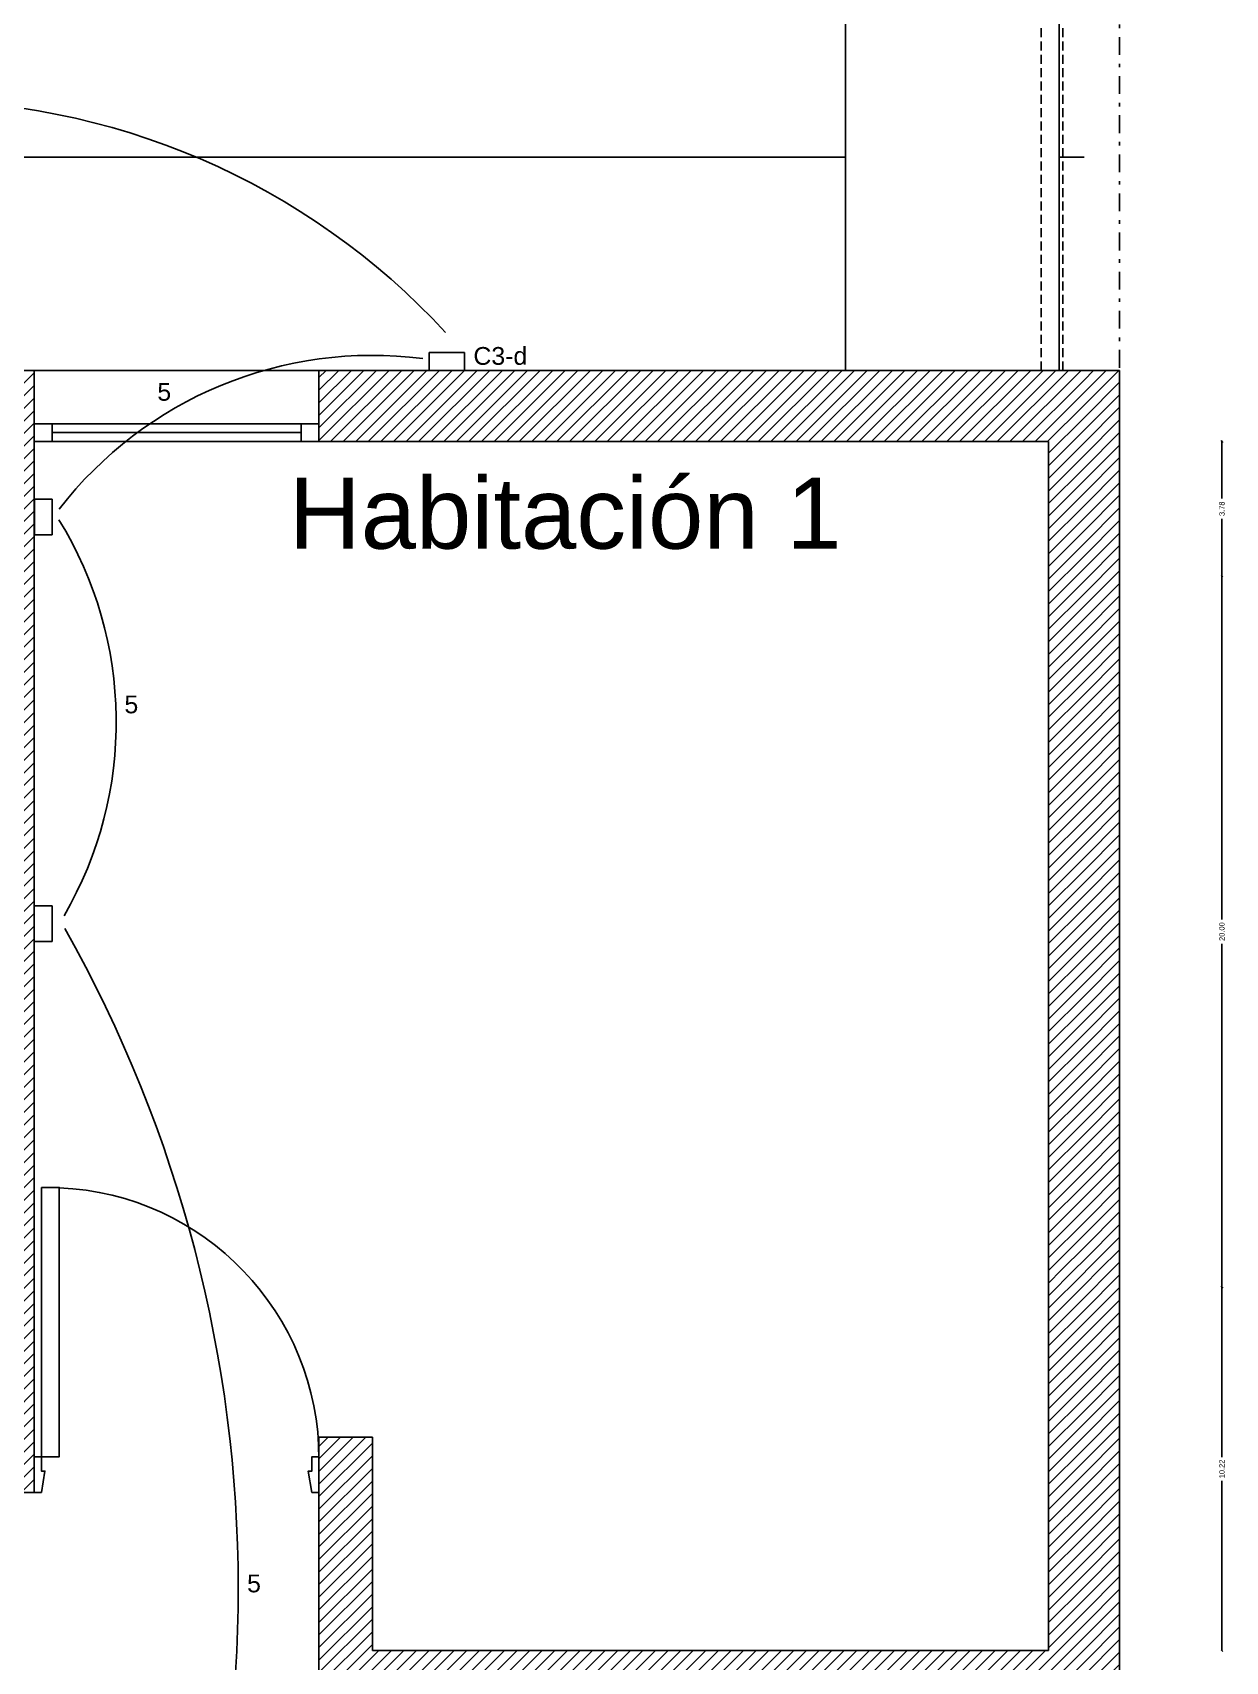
# Model space of a CAD drawing. Header units: millimetres. Extents: x -269 to 325, y -184 to 236.
# Drawn here: x 54.23 to 87.75, y 23.29 to 69.09 of the extents above; entities that cross this region are included whole.
import ezdxf

# ---------------------------------------------------------------- set-up
doc = ezdxf.new("R2010")
doc.units = ezdxf.units.MM
for name, pattern in [('ACAD_ISO10W100', [18, 12, -3, 0, -3]), ('RAYITAS', [0.375, 0.25, -0.125]), ('TRAZO_Y_PUNTO', [1, 0.5, -0.25, 0, -0.25])]:
    doc.linetypes.add(name, pattern=pattern)
doc.layers.add('00 - COTAS E', color=142, linetype='Continuous', lineweight=0)
for name, color, linetype in [('01', 1, 'Continuous'), ('a futuro', 2, 'RAYITAS'), ('Cotas', 1, 'Continuous'), ('Eje Medianero', 2, 'ACAD_ISO10W100'), ('Equipamiento', 8, 'Continuous'), ('Hatch', 8, 'Continuous'), ('muros', 5, 'Continuous')]:
    doc.layers.add(name, color=color, linetype=linetype)
doc.styles.add('arial', font='arial.ttf', dxfattribs={"height": 0.15})
doc.styles.get("Standard").update_dxf_attribs({"font": 'arial.ttf'})
doc.dimstyles.new('cota50', dxfattribs={"dimtxt": 0.15, "dimasz": 0.05, "dimexe": 0, "dimexo": 0.2125, "dimgap": 0.09, "dimtad": 0, "dimzin": 0, "dimdsep": 46, "dimtxsty": 'arial', "dimblk": 'OBLIQUE', "dimcen": 0.09, "dimse1": 1, "dimse2": 1, "dimclrd": 1, "dimclre": 1, "dimclrt": 1, "dimadec": 0, "dimazin": 0, "dimtfac": 1, "dimtofl": 0, "dimtmove": 0, "dimatfit": 3, "dimldrblk": 'OBLIQUE', "dimfxl": 0, "dimtolj": 1, "dimtzin": 0, "dimarcsym": 0})
pattern_1 = [(45, (-1250.98112, -476.0581), (-0.176776695, 0.176776695), [])]

# ---------------------------------------------------------------- blocks, each defined once
blk = doc.blocks.new('V80')
blk.add_lwpolyline([(325.4869, 174.3022), (325.4869, 173.5444), (325.5369, 173.5444), (325.5369, 174.3022)], close=True)
for points in [[(325.4669, 173.4544), (325.4669, 173.4444), (325.4869, 173.4444), (325.4969, 173.5044), (325.4869, 173.5044), (325.4869, 173.5444), (325.4669, 173.5444), (325.4669, 173.5344)], [(326.2669, 173.4544), (326.2669, 173.4444), (326.2469, 173.4444), (326.2369, 173.5044), (326.2469, 173.5044), (326.2469, 173.5444), (326.2669, 173.5444), (326.2669, 173.5344)]]:
    blk.add_lwpolyline(points)
blk.add_arc((325.5045, 173.5392), 0.7624, 359.9701, 87.5655)
blk = doc.blocks.new('_Oblique')
at = {"layer": 'Cotas', "color": 0, "lineweight": -2}
blk.add_line((-0.5, -0.5), (0.5, 0.5), dxfattribs=at)
blk = doc.blocks.new('*D81')
at = {"layer": '00 - COTAS E', "color": 1, "lineweight": -2, "transparency": 16777216}
for p, q in [((87.656, 33.81), (87.656, 29.035)), ((87.656, 23.59), (87.656, 28.364))]:
    blk.add_line(p, q, dxfattribs=at)
at = {"layer": 'DEFPOINTS', "color": 0, "transparency": 16777216}
for p in [(82.67, 33.81), (82.67, 23.59), (87.656, 23.59)]:
    blk.add_point(p, dxfattribs=at)
at = {"layer": '00 - COTAS E', "color": 1, "lineweight": -2, "transparency": 16777216, "xscale": 0.05, "yscale": 0.05, "zscale": 0.05}
for p, rotation in [((87.656, 33.81), 90), ((87.656, 23.59), 270)]:
    blk.add_blockref('_Oblique', p, dxfattribs=dict(at, rotation=rotation))
at = {"layer": '00 - COTAS E', "color": 1, "transparency": 16777216, "insert": (87.656, 28.7), "char_height": 0.15, "attachment_point": 5, "rotation": 90, "style": 'arial'}
blk.add_mtext('\\A1;10.22', dxfattribs=at)
blk = doc.blocks.new('*D74')
at = {"layer": '00 - COTAS E', "color": 1, "lineweight": -2, "transparency": 16777216}
for p, q in [((87.656, 53.81), (87.656, 44.154)), ((87.656, 33.81), (87.656, 43.466))]:
    blk.add_line(p, q, dxfattribs=at)
at = {"layer": 'DEFPOINTS', "color": 0, "transparency": 16777216}
for p in [(82.67, 53.81), (87.656, 53.81), (82.67, 33.81)]:
    blk.add_point(p, dxfattribs=at)
at = {"layer": '00 - COTAS E', "color": 1, "lineweight": -2, "transparency": 16777216, "xscale": 0.05, "yscale": 0.05, "zscale": 0.05}
for p, rotation in [((87.656, 53.81), 90), ((87.656, 33.81), 270)]:
    blk.add_blockref('_Oblique', p, dxfattribs=dict(at, rotation=rotation))
at = {"layer": '00 - COTAS E', "color": 1, "transparency": 16777216, "insert": (87.656, 43.81), "char_height": 0.15, "attachment_point": 5, "rotation": 90, "style": 'arial'}
blk.add_mtext('\\A1;20.00', dxfattribs=at)
blk = doc.blocks.new('*D82')
at = {"layer": '00 - COTAS E', "color": 1, "lineweight": -2, "transparency": 16777216}
for p, q in [((87.656, 57.59), (87.656, 55.985)), ((87.656, 53.81), (87.656, 55.415))]:
    blk.add_line(p, q, dxfattribs=at)
at = {"layer": 'DEFPOINTS', "color": 0, "transparency": 16777216}
for p in [(82.781, 57.59), (87.656, 57.59), (82.67, 53.81)]:
    blk.add_point(p, dxfattribs=at)
at = {"layer": '00 - COTAS E', "color": 1, "lineweight": -2, "transparency": 16777216, "xscale": 0.05, "yscale": 0.05, "zscale": 0.05}
for p, rotation in [((87.656, 57.59), 90), ((87.656, 53.81), 270)]:
    blk.add_blockref('_Oblique', p, dxfattribs=dict(at, rotation=rotation))
at = {"layer": '00 - COTAS E', "color": 1, "transparency": 16777216, "insert": (87.656, 55.7), "char_height": 0.15, "attachment_point": 5, "rotation": 90, "style": 'arial'}
blk.add_mtext('\\A1;3.78', dxfattribs=at)

msp = doc.modelspace()

# ---------------------------------------------------------------- hatches: boundary and pattern name
at = {"layer": 'Hatch'}
h = msp.add_hatch(dxfattribs=at)
h.set_pattern_fill('ANSI31', color=256, scale=2, style=0)
h.set_pattern_definition(pattern_1)
h.paths.add_polyline_path([(52.781, 57.59), (52.781, 29.54), (45.781, 29.54), (45.781, 28.04), (54.281, 28.04), (54.281, 59.59), (43.781, 59.59), (43.781, 57.59)])
h = msp.add_hatch(dxfattribs=at)
h.set_pattern_fill('ANSI31', color=256, scale=2, style=0)
h.set_pattern_definition(pattern_1)
h.paths.add_polyline_path([(83.781, 59.59), (62.281, 59.59), (62.281, 57.59), (82.781, 57.59), (82.781, 34.294), (83.781, 34.294)])
h = msp.add_hatch(dxfattribs=at)
h.set_pattern_fill('ANSI31', color=256, scale=2, style=0)
h.set_pattern_definition(pattern_1)
h.paths.add_polyline_path([(84.781, 59.59), (83.781, 59.59), (83.781, 34.294), (84.781, 34.294)])
h = msp.add_hatch(dxfattribs=at)
h.set_pattern_fill('ANSI31', color=256, scale=2, style=0)
h.set_pattern_definition(pattern_1)
h.paths.add_polyline_path([(83.781, 34.294), (82.781, 34.294), (82.781, 23.59), (63.781, 23.59), (63.781, 29.59), (62.281, 29.59), (62.281, 16.09), (63.781, 16.09), (63.781, 22.09), (82.781, 22.09), (82.781, 16.39), (82.781, -10.91), (82.781, -14.91), (83.781, -14.91)])
h = msp.add_hatch(dxfattribs=at)
h.set_pattern_fill('ANSI31', color=256, scale=2, style=0)
h.set_pattern_definition(pattern_1)
h.paths.add_polyline_path([(84.781, 34.294), (83.781, 34.294), (83.781, -14.91), (84.781, -14.91)])

# ---------------------------------------------------------------- linework, layer by layer
at = {"color": 7, "true_color": 0xffffff}
for p, q in [((66.373, 60.09), (65.373, 60.09)), ((65.373, 60.09), (65.373, 59.59)), ((66.373, 59.59), (66.373, 60.09)), ((65.373, 59.59), (65.873, 59.59)), ((65.873, 59.59), (66.373, 59.59)), ((54.782, 55.97), (54.282, 55.97)), ((54.282, 55.97), (54.282, 55.47)), ((54.782, 54.97), (54.782, 55.97)), ((54.282, 55.47), (54.282, 54.97)), ((54.282, 54.97), (54.782, 54.97)), ((54.781, 44.535), (54.281, 44.535)), ((54.281, 44.535), (54.281, 44.035)), ((54.781, 43.535), (54.781, 44.535)), ((54.281, 44.035), (54.281, 43.535)), ((54.281, 43.535), (54.781, 43.535))]:
    msp.add_line(p, q, dxfattribs=at)
at = {"color": 3}
for centre, radius, start, end in [((50.963, 46.963), 20.219, 42.6217, 139.0239), ((63.78, 48.893), 11.12, 82.6893, 142.3264), ((45.719, 49.702), 10.863, 329.9174, 31.574), ((22.187, 25.32), 37.825, 330.7432, 29.4065)]:
    msp.add_arc(centre, radius, start, end, dxfattribs=at)
at = {"layer": '01'}
for p, q in [((77.081, 59.59), (77.081, 69.59)), ((83.081, 59.59), (83.081, 69.59)), ((40.531, 65.59), (77.081, 65.59)), ((83.081, 65.59), (83.781, 65.59)), ((54.281, 59.59), (62.281, 59.59)), ((54.781, 58.09), (61.781, 58.09)), ((61.781, 57.84), (54.781, 57.84)), ((54.781, 57.59), (61.781, 57.59))]:
    msp.add_line(p, q, dxfattribs=at)
for points in [[(54.281, 58.09), (54.281, 57.59), (54.781, 57.59), (54.781, 58.09)], [(62.281, 58.09), (62.281, 57.59), (61.781, 57.59), (61.781, 58.09)]]:
    msp.add_lwpolyline(points, close=True, dxfattribs=at)
at = {"layer": 'a futuro'}
for p, q in [((82.581, 59.59), (82.581, 69.59)), ((83.181, 59.59), (83.181, 69.59)), ((54.281, 59.59), (62.281, 59.59))]:
    msp.add_line(p, q, dxfattribs=at)
at = {"layer": 'Eje Medianero', "linetype": 'TRAZO_Y_PUNTO'}
msp.add_line((84.781, -88.835), (84.781, 191.165), dxfattribs=at)
at = {"layer": 'muros'}
for p, q in [((43.781, 59.59), (54.281, 59.59)), ((54.281, 28.04), (54.281, 59.59)), ((62.281, 59.59), (84.781, 59.59)), ((62.281, 57.59), (62.281, 59.59)), ((84.781, -14.91), (84.781, 59.59)), ((62.281, 57.59), (82.781, 57.59)), ((82.781, 23.59), (82.781, 57.59)), ((82.781, 23.59), (82.781, 57.59)), ((62.281, 16.09), (62.281, 29.59)), ((62.281, 29.59), (63.781, 29.59)), ((63.781, 23.59), (63.781, 29.59)), ((45.781, 28.04), (54.281, 28.04)), ((63.781, 23.59), (82.781, 23.59))]:
    msp.add_line(p, q, dxfattribs=at)

# ---------------------------------------------------------------- block references
at = {"layer": 'Equipamiento', "xscale": 10, "yscale": 10, "zscale": 10}
msp.add_blockref('V80', (-3200.388, -1706.404), dxfattribs=at)

# ---------------------------------------------------------------- texts
at = {"color": 3, "char_height": 0.5, "attachment_point": 1}
for s, insert in [('\\pxqc;C3-d', (66.579, 60.247)), ('\\pxqc;5', (57.134, 59.237)), ('\\pxqc;5', (56.209, 50.448)), ('\\pxqc;5', (59.656, 25.73))]:
    msp.add_mtext_dynamic_manual_height_columns(s, width=1.59701, gutter_width=12.5, heights=[0], dxfattribs=dict(at, insert=insert))
at = {"layer": '01', "insert": (61.437, 56.577), "char_height": 2, "width": 16.43619, "attachment_point": 1, "style": 'arial'}
msp.add_mtext('Habitación 1', dxfattribs=at)

# ---------------------------------------------------------------- dimensions: what is measured, and where the dimension line sits
at = {"layer": '00 - COTAS E'}
for base, p1, p2, picture, middle in [((87.656, 57.59), (82.67, 53.81), (82.781, 57.59), '*D82', (87.656, 55.7)), ((87.656, 53.81), (82.67, 33.81), (82.67, 53.81), '*D74', (87.656, 43.81)), ((87.656, 23.59), (82.67, 33.81), (82.67, 23.59), '*D81', (87.656, 28.7))]:
    dim = msp.add_linear_dim(base=base, p1=p1, p2=p2, angle=90, dimstyle='cota50', dxfattribs=at)
    dim.commit()
    dim.dimension.update_dxf_attribs({"geometry": picture, "text_midpoint": middle})

doc.saveas('drawing.dxf')
